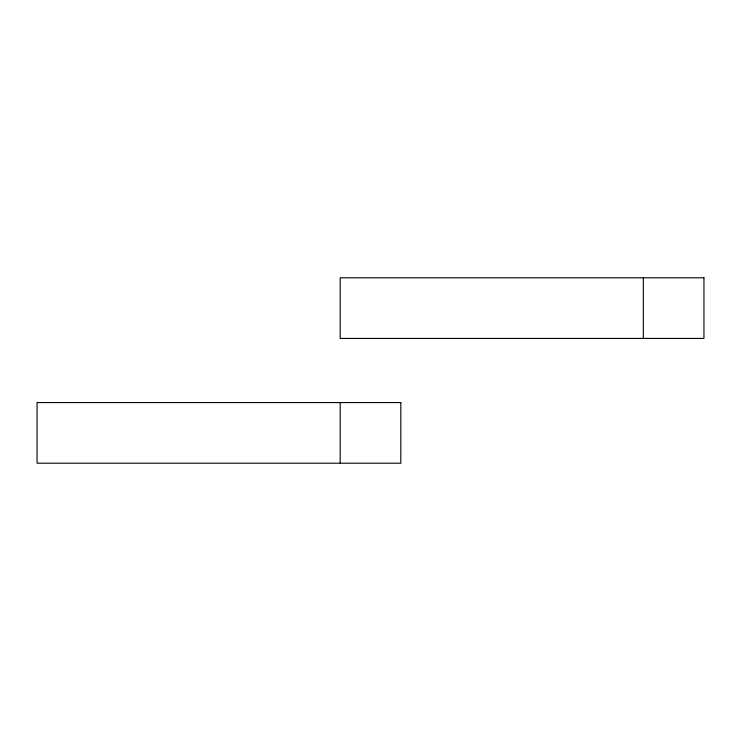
<?xml version="1.0" encoding="UTF-8"?>
<svg xmlns="http://www.w3.org/2000/svg" width="741" height="741" viewBox="0 0 741 741"><rect width="100%" height="100%" fill="white"/><g stroke="black" fill="none" stroke-linecap="round" stroke-linejoin="round"><path stroke-width="1.11" d="M643.327 277.801L643.327 338.433M340.184 402.567L340.184 463.199M703.95 277.801L340.184 277.801L340.184 338.433L703.95 338.433L703.95 277.801M400.816 402.567L37.05 402.567L37.05 463.199L400.816 463.199L400.816 402.567"/></g></svg>
